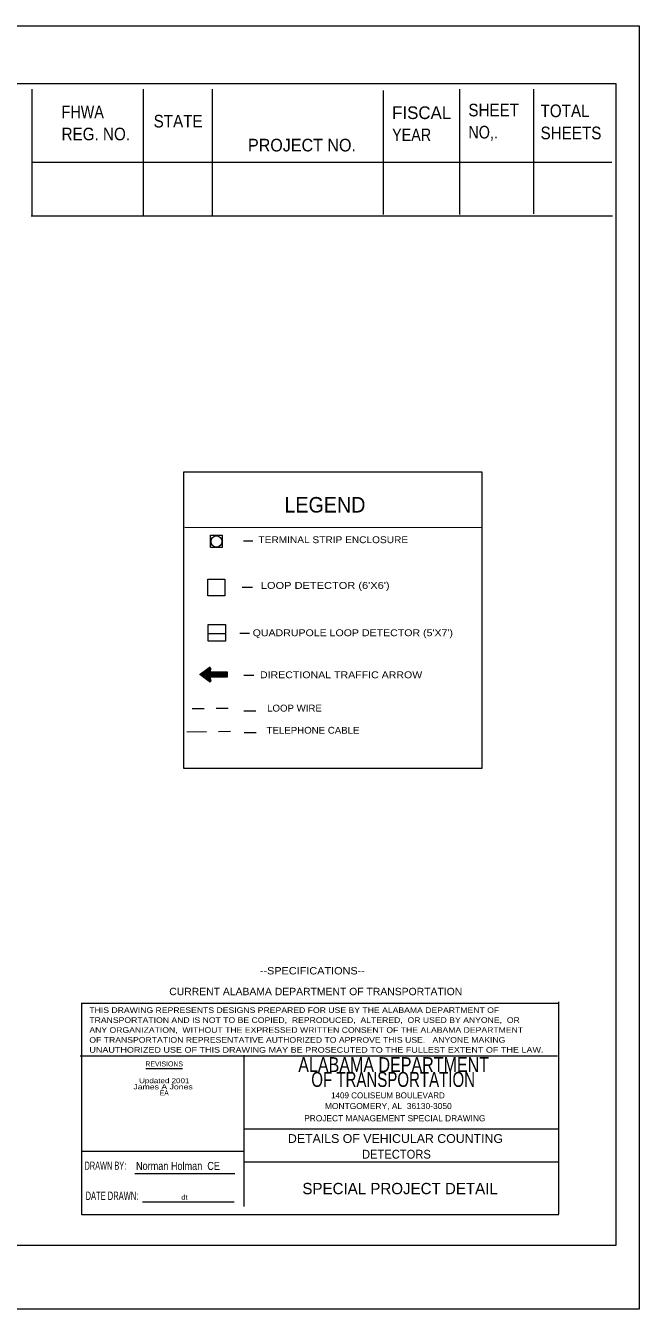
# Model space of a CAD drawing. Extents: x -7.2 to 22.3, y -5 to 5.8.
# Drawn here: x 17.23 to 22.31, y -4.97 to 5.65 of the extents above; entities that cross this region are included whole.
import ezdxf
from ezdxf.enums import TextEntityAlignment as Align

# ---------------------------------------------------------------- set-up
doc = ezdxf.new("R2010")
doc.units = 0
doc.header["$LTSCALE"] = 0.027
doc.linetypes.add('LONG_DASH_SHORT_DASH', pattern=[9.9, 6, -1.2, 1.5, -1.2])
doc.linetypes.add('MEDIUM_DASHED', pattern=[4.5, 3, -1.5])
doc.layers.add('1', color=7, linetype='Continuous', lineweight=13)

msp = doc.modelspace()

# ---------------------------------------------------------------- linework, layer by layer
at = {"layer": '1'}
for p, q in [((17.28513, 5.12665), (17.28513, 4.08299)), ((18.20474, 5.12816), (18.20474, 4.08571)), ((18.77636, 5.12826), (18.77636, 4.08299)), ((20.19207, 5.11578), (20.19207, 4.09014)), ((20.82412, 5.12866), (20.82412, 4.08973)), ((21.43682, 5.12816), (21.43682, 4.09658)), ((17.28531, 4.52332), (21.68842, 4.52332)), ((17.2893, 4.52332), (22.08452, 4.52332)), ((17.27896, 4.08017), (22.08993, 4.08017)), ((18.54961, 1.50293), (21.0096, 1.50022)), ((19.03755, 1.38923), (19.1144, 1.38923)), ((19.0253, 1.00596), (19.11174, 1.00596)), ((18.74515, 0.62198), (18.88802, 0.62198)), ((19.00529, 0.625), (19.08707, 0.625)), ((18.67551, 0.28228), (18.75293, 0.33994)), ((18.6848, 0.27564), (18.72778, 0.32132)), ((18.68518, 0.27534), (18.7312, 0.32394)), ((18.68575, 0.27473), (18.7348, 0.32616)), ((18.68651, 0.27423), (18.73793, 0.32887)), ((18.68718, 0.27403), (18.74163, 0.33149)), ((18.68765, 0.27333), (18.74477, 0.334)), ((18.68831, 0.27282), (18.74837, 0.33652)), ((18.68898, 0.27252), (18.75169, 0.33923)), ((18.68945, 0.27192), (18.75425, 0.34064)), ((18.69012, 0.27152), (18.75568, 0.34125)), ((18.69059, 0.27131), (18.75681, 0.34155)), ((18.69116, 0.27071), (18.75805, 0.34155)), ((18.69183, 0.27011), (18.7588, 0.34125)), ((18.69249, 0.26981), (18.75966, 0.34105)), ((18.69296, 0.2694), (18.76023, 0.34084)), ((18.69353, 0.269), (18.76108, 0.34044)), ((18.6941, 0.2685), (18.76175, 0.33994)), ((18.69486, 0.26799), (18.76222, 0.33974)), ((18.69543, 0.2679), (18.76289, 0.33903)), ((18.696, 0.26709), (18.76327, 0.33843)), ((18.69676, 0.26669), (18.76384, 0.33783)), ((18.69723, 0.26648), (18.76412, 0.33722)), ((18.6979, 0.26578), (18.7645, 0.33652)), ((18.69837, 0.26527), (18.76478, 0.33561)), ((18.69894, 0.26507), (18.76507, 0.33501)), ((18.69961, 0.26447), (18.76507, 0.3338)), ((18.70018, 0.26397), (18.76507, 0.33289)), ((18.70093, 0.26366), (18.76478, 0.33159)), ((18.70131, 0.26337), (18.7645, 0.33018)), ((18.70188, 0.26256), (18.76412, 0.32867)), ((18.70255, 0.26236), (18.76384, 0.32736)), ((18.70321, 0.26186), (18.76345, 0.32605)), ((18.70378, 0.26165), (18.76327, 0.32444)), ((18.70445, 0.26095), (18.76289, 0.32324)), ((18.70502, 0.26055), (18.76251, 0.32142)), ((18.70539, 0.26025), (18.76222, 0.32012)), ((18.75359, 0.22422), (18.67551, 0.28228)), ((18.6757, 0.28218), (18.67665, 0.28309)), ((18.67636, 0.28168), (18.68025, 0.2856)), ((18.67703, 0.28148), (18.68348, 0.28842)), ((18.67769, 0.28077), (18.68708, 0.29063)), ((18.67807, 0.28047), (18.69031, 0.29335)), ((18.67873, 0.28017), (18.69382, 0.29597)), ((18.6793, 0.27946), (18.69723, 0.29848)), ((18.67987, 0.27896), (18.70055, 0.3009)), ((18.68054, 0.27886), (18.70397, 0.30331)), ((18.6812, 0.27816), (18.70729, 0.30613)), ((18.68177, 0.27765), (18.71099, 0.30845)), ((18.68253, 0.27735), (18.71412, 0.31126)), ((18.68281, 0.27705), (18.71773, 0.31368)), ((18.68348, 0.27624), (18.72095, 0.31639)), ((18.68414, 0.27604), (18.72446, 0.31871)), ((18.70606, 0.25964), (18.76184, 0.31871)), ((18.70672, 0.25914), (18.76137, 0.3172)), ((18.70729, 0.25874), (18.76108, 0.31579)), ((18.70776, 0.25823), (18.7607, 0.31438)), ((18.70843, 0.25773), (18.76023, 0.31307)), ((18.70909, 0.25763), (18.75995, 0.31156)), ((18.70957, 0.25713), (18.75966, 0.31025)), ((18.71032, 0.25642), (18.75937, 0.30845)), ((18.71099, 0.25612), (18.759, 0.30704)), ((18.71156, 0.25572), (18.75862, 0.30573)), ((18.71184, 0.25512), (18.7588, 0.30482)), ((18.7127, 0.25481), (18.75995, 0.30482)), ((18.71317, 0.25431), (18.76099, 0.30482)), ((18.71384, 0.25421), (18.76184, 0.30482)), ((18.7145, 0.2535), (18.76289, 0.30482)), ((18.71507, 0.253), (18.76384, 0.30482)), ((18.71555, 0.2525), (18.76507, 0.30482)), ((18.71621, 0.252), (18.76583, 0.30482)), ((18.71668, 0.25169), (18.76696, 0.30482)), ((18.71735, 0.25139), (18.76801, 0.30482)), ((18.71801, 0.25079), (18.76905, 0.30482)), ((18.71858, 0.25028), (18.77, 0.30482)), ((18.71915, 0.24998), (18.77095, 0.30482)), ((18.71962, 0.24958), (18.7719, 0.30482)), ((18.72019, 0.24888), (18.77285, 0.30482)), ((18.72095, 0.24868), (18.77399, 0.30482)), ((18.72152, 0.24817), (18.77512, 0.30482)), ((18.72228, 0.24777), (18.77607, 0.30482)), ((18.72285, 0.24727), (18.77702, 0.30482)), ((18.72323, 0.24686), (18.77797, 0.30482)), ((18.72389, 0.24626), (18.77902, 0.30482)), ((18.72446, 0.24596), (18.77997, 0.30482)), ((18.72503, 0.24535), (18.78101, 0.30482)), ((18.72579, 0.24525), (18.78205, 0.30482)), ((18.72636, 0.24455), (18.78309, 0.30482)), ((18.72693, 0.24405), (18.78414, 0.30482)), ((18.7274, 0.24385), (18.78518, 0.30482)), ((18.72797, 0.24334), (18.78613, 0.30482)), ((18.72873, 0.24274), (18.78718, 0.30482)), ((18.7293, 0.24254), (18.78822, 0.30482)), ((18.72997, 0.24203), (18.78898, 0.30482)), ((18.73063, 0.24143), (18.7903, 0.30482)), ((18.73091, 0.24113), (18.79106, 0.30482)), ((18.73158, 0.24063), (18.7923, 0.30482)), ((18.73224, 0.24022), (18.79325, 0.30482)), ((18.73281, 0.23982), (18.7941, 0.30482)), ((18.73348, 0.23932), (18.79514, 0.30482)), ((18.73405, 0.23891), (18.79609, 0.30482)), ((18.73471, 0.23831), (18.79732, 0.30482)), ((18.73509, 0.23801), (18.79837, 0.30482)), ((18.73575, 0.23771), (18.75862, 0.26165)), ((18.73642, 0.2372), (18.75862, 0.26075)), ((18.73708, 0.2365), (18.759, 0.26004)), ((18.73746, 0.2363), (18.75919, 0.25904)), ((18.73793, 0.2357), (18.75937, 0.25823)), ((18.7386, 0.23539), (18.75966, 0.25763)), ((18.73936, 0.23489), (18.75995, 0.25642)), ((18.74002, 0.23438), (18.75995, 0.25572)), ((18.74059, 0.23378), (18.76023, 0.25481)), ((18.74116, 0.23358), (18.76051, 0.25421)), ((18.74173, 0.23318), (18.76061, 0.253)), ((18.74249, 0.23288), (18.76099, 0.2523)), ((18.74287, 0.23227), (18.76099, 0.25149)), ((18.74353, 0.23177), (18.76127, 0.25069)), ((18.7441, 0.23157), (18.76137, 0.24978)), ((18.74477, 0.23076), (18.76165, 0.24888)), ((18.74524, 0.23036), (18.76184, 0.24807)), ((18.7459, 0.23016), (18.76203, 0.24727)), ((18.74638, 0.22966), (18.76241, 0.24626)), ((18.74704, 0.22905), (18.76251, 0.24535)), ((18.74771, 0.22885), (18.7626, 0.24475)), ((18.74837, 0.22835), (18.76289, 0.24385)), ((18.74894, 0.22765), (18.76327, 0.24294)), ((18.7497, 0.22744), (18.76345, 0.24203)), ((18.75027, 0.22694), (18.76345, 0.24143)), ((18.75055, 0.22654), (18.76384, 0.24052)), ((18.75131, 0.22603), (18.76403, 0.23952)), ((18.75188, 0.22563), (18.76412, 0.23861)), ((18.75236, 0.22533), (18.7645, 0.23781)), ((18.75302, 0.22463), (18.76459, 0.2371)), ((18.7535, 0.22422), (18.76478, 0.2363)), ((18.75425, 0.22402), (18.76507, 0.23539)), ((18.75482, 0.22352), (18.76526, 0.23449)), ((18.75558, 0.22341), (18.76545, 0.23368)), ((18.75644, 0.22281), (18.76564, 0.23288)), ((18.75729, 0.22271), (18.76583, 0.23177)), ((18.75833, 0.22262), (18.76583, 0.23076)), ((18.7588, 0.26186), (18.79932, 0.30482)), ((18.75937, 0.22271), (18.76583, 0.22966)), ((18.75995, 0.26186), (18.80027, 0.30482)), ((18.76061, 0.22341), (18.76545, 0.22825)), ((18.76099, 0.26186), (18.80131, 0.30482)), ((18.76184, 0.26186), (18.80226, 0.30482)), ((18.76289, 0.26186), (18.80321, 0.30482)), ((18.76289, 0.22463), (18.76412, 0.22563)), ((18.76384, 0.26186), (18.80435, 0.30482)), ((18.76478, 0.26186), (18.8052, 0.30482)), ((18.76583, 0.26186), (18.80624, 0.30482)), ((18.76696, 0.26186), (18.80719, 0.30482)), ((18.76801, 0.26186), (18.80843, 0.30482)), ((18.76905, 0.26186), (18.80938, 0.30482)), ((18.77, 0.26186), (18.81023, 0.30482)), ((18.77095, 0.26186), (18.81156, 0.30482)), ((18.7719, 0.26186), (18.81241, 0.30482)), ((18.77285, 0.26186), (18.81345, 0.30482)), ((18.77389, 0.26186), (18.81431, 0.30482)), ((18.77512, 0.26186), (18.81545, 0.30482)), ((18.77607, 0.26186), (18.8164, 0.30482)), ((18.77702, 0.26186), (18.81744, 0.30482)), ((18.77797, 0.26186), (18.81858, 0.30482)), ((18.77902, 0.26186), (18.81943, 0.30482)), ((18.77997, 0.26186), (18.82066, 0.30482)), ((18.78101, 0.26186), (18.82161, 0.30482)), ((18.78205, 0.26186), (18.82256, 0.30482)), ((18.78309, 0.26186), (18.82351, 0.30482)), ((18.78395, 0.26186), (18.82455, 0.30482)), ((18.78518, 0.26186), (18.8256, 0.30482)), ((18.78613, 0.26186), (18.82655, 0.30482)), ((18.78718, 0.26186), (18.8274, 0.30482)), ((18.78822, 0.26186), (18.82854, 0.30482)), ((18.78898, 0.26186), (18.82958, 0.30482)), ((18.7903, 0.26186), (18.83072, 0.30482)), ((18.79106, 0.26186), (18.83167, 0.30482)), ((18.7923, 0.26186), (18.83252, 0.30482)), ((18.79325, 0.26186), (18.83357, 0.30482)), ((18.7941, 0.26186), (18.8348, 0.30482)), ((18.79514, 0.26186), (18.83556, 0.30482)), ((18.79609, 0.26186), (18.83679, 0.30482)), ((18.79732, 0.26186), (18.83774, 0.30482)), ((18.79818, 0.26186), (18.83869, 0.30482)), ((18.79923, 0.26186), (18.83964, 0.30482)), ((18.80027, 0.26186), (18.84068, 0.30482)), ((18.80131, 0.26186), (18.84182, 0.30482)), ((18.80226, 0.26186), (18.84258, 0.30482)), ((18.80321, 0.26186), (18.84391, 0.30482)), ((18.80435, 0.26186), (18.84486, 0.30482)), ((18.8052, 0.26186), (18.8458, 0.30482)), ((18.80624, 0.26186), (18.84685, 0.30482)), ((18.80719, 0.26186), (18.8478, 0.30482)), ((18.80843, 0.26186), (18.84875, 0.30482)), ((18.80938, 0.26186), (18.84969, 0.30482)), ((18.81023, 0.26186), (18.85083, 0.30482)), ((18.81156, 0.26186), (18.85169, 0.30482)), ((18.81241, 0.26186), (18.85292, 0.30482)), ((18.81345, 0.26186), (18.85387, 0.30482)), ((18.81431, 0.26186), (18.85492, 0.30482)), ((18.81545, 0.26186), (18.85577, 0.30482)), ((18.8164, 0.26186), (18.85681, 0.30482)), ((18.81744, 0.26186), (18.85795, 0.30482)), ((18.81858, 0.26186), (18.8589, 0.30482)), ((18.81943, 0.26186), (18.86004, 0.30482)), ((18.82047, 0.26186), (18.8608, 0.30482)), ((18.82161, 0.26186), (18.86193, 0.30482)), ((18.82256, 0.26186), (18.86298, 0.30482)), ((18.82351, 0.26186), (18.86393, 0.30482)), ((18.82455, 0.26186), (18.86487, 0.30482)), ((18.8256, 0.26186), (18.86592, 0.30482)), ((18.82645, 0.26186), (18.86705, 0.30482)), ((18.8274, 0.26186), (18.8681, 0.30482)), ((18.82854, 0.26186), (18.86915, 0.30482)), ((18.82958, 0.26186), (18.87, 0.30482)), ((18.83072, 0.26186), (18.87095, 0.30482)), ((18.83167, 0.26186), (18.87189, 0.30482)), ((18.83252, 0.26186), (18.87303, 0.30482)), ((18.83357, 0.26186), (18.87389, 0.30482)), ((18.8348, 0.26186), (18.87512, 0.30482)), ((18.83547, 0.26186), (18.87617, 0.30482)), ((18.83679, 0.26186), (18.87711, 0.30482)), ((18.83774, 0.26186), (18.87806, 0.30482)), ((18.83869, 0.26186), (18.87911, 0.30482)), ((18.83964, 0.26186), (18.88005, 0.30482)), ((18.84068, 0.26186), (18.8812, 0.30482)), ((18.84182, 0.26186), (18.88195, 0.30482)), ((18.84258, 0.26186), (18.88319, 0.30482)), ((18.84391, 0.26186), (18.88423, 0.30482)), ((18.84486, 0.26186), (18.88528, 0.30482)), ((18.8458, 0.26186), (18.88623, 0.30482)), ((18.84685, 0.26186), (18.88717, 0.30482)), ((18.8478, 0.26186), (18.88831, 0.30482)), ((18.84875, 0.26186), (18.88907, 0.30482)), ((18.84969, 0.26186), (18.8904, 0.30482)), ((18.85064, 0.26186), (18.89135, 0.30482)), ((18.85169, 0.26186), (18.8923, 0.30482)), ((18.85292, 0.26186), (18.89324, 0.30482)), ((18.85387, 0.26186), (18.89419, 0.30482)), ((18.85482, 0.26186), (18.89523, 0.30482)), ((18.85577, 0.26186), (18.89618, 0.30482)), ((18.85681, 0.26186), (18.89742, 0.30482)), ((18.85795, 0.26186), (18.89846, 0.30482)), ((18.8589, 0.26186), (18.89931, 0.30482)), ((18.85994, 0.26186), (18.90036, 0.30482)), ((18.8608, 0.26186), (18.9014, 0.30482)), ((18.86193, 0.26186), (18.90235, 0.30482)), ((18.86298, 0.26186), (18.90245, 0.30391)), ((18.86393, 0.26186), (18.90245, 0.30271)), ((18.86487, 0.26186), (18.90245, 0.3016)), ((18.86592, 0.26186), (18.90245, 0.3007)), ((18.86705, 0.26186), (18.90245, 0.29939)), ((18.8681, 0.26186), (18.90245, 0.29868)), ((18.86915, 0.26186), (18.90245, 0.29758)), ((18.87, 0.26186), (18.90245, 0.29637)), ((18.87095, 0.26186), (18.90245, 0.29526)), ((18.87189, 0.26186), (18.90245, 0.29416)), ((18.87294, 0.26186), (18.90245, 0.29315)), ((18.87389, 0.26186), (18.90245, 0.29194)), ((18.87512, 0.26186), (18.90245, 0.29104)), ((18.87617, 0.26186), (18.90245, 0.28993)), ((18.87711, 0.26186), (18.90245, 0.28903)), ((18.87806, 0.26186), (18.90245, 0.28782)), ((18.87911, 0.26186), (18.90245, 0.28651)), ((18.88005, 0.26186), (18.90245, 0.2856)), ((18.8812, 0.26186), (18.90245, 0.2845)), ((18.88195, 0.26186), (18.90245, 0.28359)), ((18.88309, 0.26186), (18.90245, 0.28248)), ((18.88423, 0.26186), (18.90245, 0.28148)), ((18.88528, 0.26186), (18.90245, 0.28017)), ((18.88623, 0.26186), (18.90245, 0.27946)), ((18.88708, 0.26186), (18.90245, 0.27806)), ((18.88831, 0.26186), (18.90245, 0.27705)), ((18.88907, 0.26186), (18.90245, 0.27604)), ((18.8904, 0.26186), (18.90245, 0.27484)), ((18.89135, 0.26186), (18.90245, 0.27403)), ((18.8922, 0.26186), (18.90245, 0.27272)), ((18.89324, 0.26186), (18.90245, 0.27162)), ((18.89419, 0.26186), (18.90245, 0.27071)), ((18.89523, 0.26186), (18.90245, 0.2694)), ((18.89618, 0.26186), (18.90245, 0.2685)), ((18.89732, 0.26186), (18.90245, 0.26739)), ((18.89846, 0.26186), (18.90245, 0.26648)), ((18.89931, 0.26186), (18.90245, 0.26527)), ((18.90036, 0.26186), (18.90245, 0.26427)), ((18.9014, 0.26186), (18.90245, 0.26316)), ((18.90235, 0.26186), (18.90245, 0.26186)), ((19.03887, 0.27705), (19.12284, 0.27705)), ((19.03887, -0.01707), (19.13764, -0.01707)), ((19.04315, -0.19588), (19.14191, -0.19588)), ((21.64184, -2.43925), (17.69261, -2.43925)), ((17.69564, -2.43328), (17.69564, -4.18898)), ((21.64289, -2.42764), (21.64289, -4.18333)), ((19.04315, -4.11975), (19.0422, -2.86831)), ((21.63473, -2.87576), (17.68559, -2.87576)), ((18.22827, -2.97738), (18.53282, -2.97738)), ((19.04134, -3.47768), (21.64184, -3.47768)), ((17.69261, -3.66302), (19.04134, -3.66302)), ((17.69261, -3.66302), (19.04134, -3.66302)), ((19.04134, -3.75026), (21.64184, -3.75026)), ((18.13577, -3.84857), (18.96421, -3.84857)), ((18.19962, -4.08121), (18.95871, -4.08121)), ((21.64715, -4.18928), (17.69792, -4.18928))]:
    msp.add_line(p, q, dxfattribs=at)
at = {"layer": '1', "linetype": 'MEDIUM_DASHED'}
msp.add_line((18.61071, 0.00255), (18.96782, 0.00366), dxfattribs=at)
at = {"layer": '1', "linetype": 'LONG_DASH_SHORT_DASH'}
msp.add_line((18.5676, -0.19199), (18.98602, -0.18482), dxfattribs=at)
at = {"layer": '1'}
for points in [[(22.31262, 5.65353), (22.31262, -4.97147), (8.56262, -4.97147), (8.56262, 5.65353)], [(8.71639, -4.43943), (22.12114, -4.43943), (22.12114, 5.17173), (8.71639, 5.17173)], [(18.54183, 1.96117), (21.0096, 1.96117), (21.0096, -0.49442), (18.54183, -0.49442)], [(18.7645, 1.43713), (18.86117, 1.43713), (18.86117, 1.33459), (18.7645, 1.33459)], [(18.74012, 1.07298), (18.88309, 1.07298), (18.88309, 0.93482), (18.74012, 0.93482)], [(18.74515, 0.69725), (18.88802, 0.69725), (18.88802, 0.5593), (18.74515, 0.5593)]]:
    msp.add_lwpolyline(points, close=True, dxfattribs=at)
msp.add_lwpolyline([(18.76478, 0.33149), (18.75862, 0.30482), (18.90245, 0.30482), (18.90245, 0.26186), (18.75862, 0.26186), (18.76564, 0.23288)], dxfattribs=at)
msp.add_ellipse((18.81251, 1.38415), major_axis=(0, 0.04693), ratio=0.942871, dxfattribs=at)
for centre, start_param, end_param in [((18.75731, 0.33336), 1.31769755, 3.75485108), ((18.75808, 0.23087), 5.67206656, 8.1107902)]:
    msp.add_ellipse(centre, major_axis=(0, -0.00814), ratio=0.942871, start_param=start_param, end_param=end_param, dxfattribs=at)

# ---------------------------------------------------------------- texts
for s, height, width, p in [('SHEET', 0.1046, 0.9, (20.89765, 4.90287)), ('TOTAL', 0.1046, 0.9, (21.49497, 4.89643)), ('FHWA', 0.1046, 0.85, (17.53076, 4.88777)), ('STATE', 0.1046, 0.9, (18.29259, 4.8109)), ('REG. NO.', 0.1046, 0.9, (17.53076, 4.70464)), ('YEAR', 0.1046, 0.85, (20.26616, 4.69759)), ('NO,.', 0.1046, 0.85, (20.89765, 4.71973)), ('SHEETS', 0.1046, 0.9, (21.49497, 4.7133)), ('PROJECT NO.', 0.1046, 0.95, (19.07388, 4.61257)), ('LEGEND', 0.1284, 0.95, (19.37502, 1.62368)), ('TERMINAL STRIP ENCLOSURE', 0.05695, 1.1, (19.16069, 1.37021)), ("LOOP DETECTOR (6'X6')", 0.05695, 1.2, (19.17985, 0.99177)), ("QUADRUPOLE LOOP DETECTOR (5'X7')", 0.05691, 1.15, (19.11231, 0.60005)), ('DIRECTIONAL TRAFFIC ARROW', 0.05695, 1.15, (19.17284, 0.2521)), ('LOOP WIRE', 0.05695, 1.05, (19.23195, -0.02381)), ('TELEPHONE CABLE', 0.05695, 1.05, (19.22758, -0.20715)), ('THIS DRAWING REPRESENTS DESIGNS PREPARED FOR USE BY THE ALABAMA DEPARTMENT OF', 0.04648, 1.15, (17.76073, -2.51834)), ('ANY ORGANIZATION,  WITHOUT THE EXPRESSED WRITTEN CONSENT OF THE ALABAMA DEPARTMENT', 0.04648, 1.15, (17.76073, -2.68266)), ('TRANSPORTATION AND IS NOT TO BE COPIED,  REPRODUCED,  ALTERED,  OR USED BY ANYONE,  OR', 0.04648, 1.15, (17.76073, -2.60055)), ('OF TRANSPORTATION REPRESENTATIVE AUTHORIZED TO APPROVE THIS USE.   ANYONE MAKING', 0.04648, 1.15, (17.76073, -2.76487)), ('UNAUTHORIZED USE OF THIS DRAWING MAY BE PROSECUTED TO THE FULLEST EXTENT OF THE LAW.', 0.04648, 1.2, (17.76073, -2.84718)), ('DRAWN BY:', 0.06786, 0.65, (17.72079, -3.81647)), ('DATE DRAWN:', 0.06953, 0.65, (17.72933, -4.06642)), ('dt', 0.04081, 1.15, (18.52153, -4.0634))]:
    msp.add_text(s, height=height, dxfattribs=dict(at, width=width)).set_placement(p)
for s, height, p in [('FISCAL', 0.1046, (20.26616, 4.88073)), ('PROJECT MANAGEMENT SPECIAL DRAWING', 0.05164, (19.53886, -3.41589))]:
    msp.add_text(s, height=height, dxfattribs=at).set_placement(p)
for s, height, width, p in [('--SPECIFICATIONS--', 0.06119, 1.1, (19.60645, -2.19957)), ('CURRENT ALABAMA DEPARTMENT OF TRANSPORTATION', 0.06119, 1.05, (19.63439, -2.37143)), ('REVISIONS', 0.04134, 0.95, (18.37988, -2.96088)), ('ALABAMA DEPARTMENT', 0.1241, 0.8, (20.27899, -3.00837)), ('Updated 2001', 0.04134, 1.2, (18.38068, -3.09977)), ('OF TRANSPORTATION', 0.1241, 0.75, (20.27519, -3.13063)), ('James A Jones ', 0.04134, 1.3, (18.38068, -3.15058)), ('EA', 0.04134, 0.8, (18.38068, -3.20139)), ('MONTGOMERY, AL  36130-3050', 0.04964, 1.05, (20.23519, -3.31386)), ('DETAILS OF VEHICULAR COUNTING', 0.07268, 1.05, (20.29435, -3.5942)), ('DETAILS OF VEHICULAR COUNTING', 0.07268, 1.05, (20.29435, -3.5942)), ('DETECTORS', 0.07268, 0.95, (20.30221, -3.7239)), ('DETECTORS', 0.07268, 0.95, (20.30221, -3.7239)), ('Norman Holman  CE', 0.06626, 0.85, (18.49429, -3.81768))]:
    msp.add_text(s, height=height, dxfattribs=dict(at, width=width)).set_placement(p, align=Align.CENTER)
for s, height, p in [('1409 COLISEUM BOULEVARD', 0.04964, (20.23224, -3.22552)), ('SPECIAL PROJECT DETAIL', 0.0934, (20.3326, -4.01842))]:
    msp.add_text(s, height=height, dxfattribs=at).set_placement(p, align=Align.CENTER)

doc.saveas('drawing.dxf')
